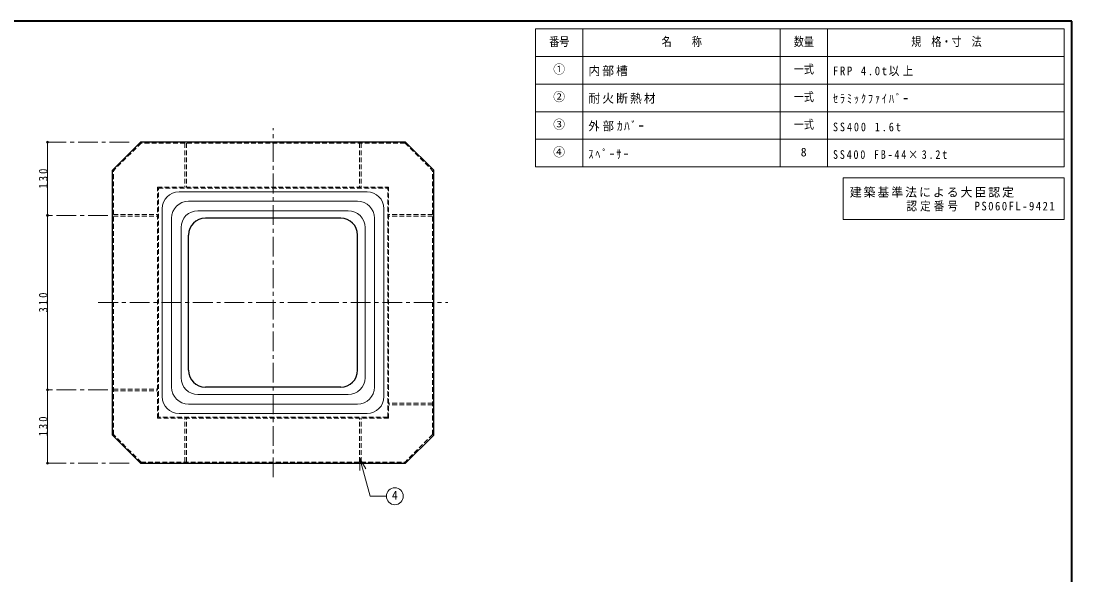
# Model space of a CAD drawing. Units: millimetres at full size, sheet at 1:7. Extents: x -1486 to 1349, y -951 to 1016.
# Drawn here: x -516 to 1349, y 33 to 1016 of the extents above; entities that cross this region are included whole.
import ezdxf
from ezdxf.enums import TextEntityAlignment as Align

# ---------------------------------------------------------------- set-up
doc = ezdxf.new("R2010")
doc.units = ezdxf.units.MM
doc.header["$LTSCALE"] = 7
doc.header["$PDMODE"] = 32
doc.header["$PDSIZE"] = 3.5
doc.linetypes.add('CHAIN1', pattern=[8, 5, -1, 1, -1])
doc.linetypes.add('DASHED1', pattern=[1.8, 1.2, -0.6])
doc.layers.add('0-0', color=4, linetype='Continuous', lineweight=9)
doc.styles.add('ＭＳ ゴシック', font='')
doc.styles.get('ＭＳ ゴシック').set_extended_font_data('MS Gothic')

msp = doc.modelspace()

# ---------------------------------------------------------------- linework, layer by layer
at = {"layer": '0-0', "color": 1, "lineweight": 40}
for p, q in [((1349.039, 1016.339), (-1485.961, 1016.339)), ((1349.039, -950.661), (1349.039, 1016.339))]:
    msp.add_line(p, q, dxfattribs=at)
at = {"layer": '0-0', "color": 3, "lineweight": 18}
for p, q in [((1335.039, 1002.339), (397.039, 1002.339)), ((397.039, 757.339), (397.039, 1002.339)), ((481.039, 757.339), (481.039, 1002.339)), ((831.039, 757.339), (831.039, 1002.339)), ((915.039, 757.339), (915.039, 1002.339)), ((1335.039, 757.339), (1335.039, 1002.339)), ((1335.039, 953.339), (397.039, 953.339)), ((1335.039, 904.339), (397.039, 904.339)), ((1335.039, 855.339), (397.039, 855.339)), ((1335.039, 806.339), (397.039, 806.339)), ((1335.039, 757.339), (397.039, 757.339)), ((943.039, 737.739), (943.039, 664.239)), ((1335.039, 737.739), (943.039, 737.739)), ((1335.039, 737.739), (1335.039, 664.239)), ((81.539, 696.339), (-218.461, 696.339)), ((-248.461, 366.339), (-248.461, 666.339)), ((111.539, 366.339), (111.539, 666.339)), ((1335.039, 664.239), (943.039, 664.239)), ((81.539, 336.339), (-218.461, 336.339))]:
    msp.add_line(p, q, dxfattribs=at)
at = {"layer": '0-0', "linetype": 'CHAIN1'}
for p, q in [((-68.461, 206.339), (-68.461, 826.339)), ((-323.461, 801.339), (-468.461, 801.339)), ((-361.461, 671.339), (-468.461, 671.339)), ((-378.461, 516.339), (241.539, 516.339)), ((-361.461, 361.339), (-468.461, 361.339)), ((-323.461, 231.339), (-468.461, 231.339))]:
    msp.add_line(p, q, dxfattribs=at)
at = {"layer": '0-0'}
for p, q in [((-468.461, 801.339), (-468.461, 671.339)), ((98.328, 713.128), (-235.249, 713.128)), ((-468.461, 671.339), (-468.461, 361.339)), ((-265.249, 349.551), (-265.249, 683.128)), ((64.751, 679.551), (-201.672, 679.551)), ((128.328, 349.551), (128.328, 683.128)), ((-231.672, 383.128), (-231.672, 649.551)), ((94.751, 383.128), (94.751, 649.551)), ((-468.461, 361.339), (-468.461, 231.339)), ((64.751, 353.128), (-201.672, 353.128)), ((98.328, 319.551), (-235.249, 319.551))]:
    msp.add_line(p, q, dxfattribs=at)
at = {"layer": '0-0', "linetype": 'DASHED1'}
for p, q in [((-302.632, 799.339), (-351.461, 750.511)), ((165.711, 799.339), (-302.632, 799.339)), ((-225.061, 799.339), (-225.061, 721.339)), ((-221.861, 799.339), (-221.861, 721.339)), ((84.939, 799.339), (84.939, 721.339)), ((88.139, 799.339), (88.139, 721.339)), ((165.711, 799.339), (214.539, 750.511)), ((-351.461, 282.168), (-351.461, 750.511)), ((214.539, 282.168), (214.539, 750.511)), ((-273.461, 721.339), (136.539, 721.339)), ((-271.861, 719.739), (134.939, 719.739)), ((-271.861, 312.939), (-271.861, 719.739)), ((134.939, 312.939), (134.939, 719.739)), ((136.539, 311.339), (136.539, 721.339)), ((-351.461, 672.939), (-273.461, 672.939)), ((214.539, 672.939), (136.539, 672.939)), ((-351.461, 669.739), (-273.461, 669.739)), ((214.539, 669.739), (136.539, 669.739)), ((-351.461, 362.939), (-273.461, 362.939)), ((-351.461, 359.739), (-273.461, 359.739)), ((214.539, 337.939), (136.539, 337.939)), ((214.539, 334.739), (136.539, 334.739)), ((134.939, 312.939), (-271.861, 312.939)), ((-225.061, 233.339), (-225.061, 311.339)), ((-221.861, 233.339), (-221.861, 311.339)), ((84.939, 233.339), (84.939, 311.339)), ((88.139, 233.339), (88.139, 311.339)), ((-302.632, 233.339), (-351.461, 282.168)), ((214.539, 282.168), (165.711, 233.339)), ((-302.632, 233.339), (165.711, 233.339))]:
    msp.add_line(p, q, dxfattribs=at)
at = {"layer": '0-0', "color": 5, "lineweight": 25}
for p, q in [((166.539, 801.339), (216.539, 751.339)), ((-353.461, 281.339), (-353.461, 751.339)), ((216.539, 281.339), (216.539, 751.339)), ((51.539, 666.339), (-188.461, 666.339)), ((-218.461, 396.339), (-218.461, 636.339)), ((81.539, 396.339), (81.539, 636.339)), ((51.539, 366.339), (-188.461, 366.339)), ((-303.461, 231.339), (-353.461, 281.339)), ((216.539, 281.339), (166.539, 231.339)), ((-303.461, 231.339), (166.539, 231.339))]:
    msp.add_line(p, q, dxfattribs=at)
at = {"layer": '0-0', "color": 7, "lineweight": 18}
for q in [(96.16, 221.364), (85.66, 218.551)]:
    msp.add_line((85.66, 239.551), q, dxfattribs=at)
at = {"layer": '0-0', "color": 5, "lineweight": 25}
msp.add_lwpolyline([(166.539, 801.339), (-303.461, 801.339), (-353.461, 751.339)], dxfattribs=at)
at = {"layer": '0-0', "linetype": 'DASHED1'}
msp.add_lwpolyline([(136.539, 311.339), (-273.461, 311.339), (-273.461, 721.339)], dxfattribs=at)
at = {"layer": '0-0', "color": 7, "lineweight": 18}
msp.add_lwpolyline([(85.66, 239.551), (103.588, 172.643), (132.605, 172.643)], dxfattribs=at)
msp.add_circle((147.605, 172.643), 15, dxfattribs=at)
at = {"layer": '0-0'}
for centre, start, end in [((-235.249, 683.128), 90, 180), ((98.328, 683.128), 0, 90), ((-201.672, 649.551), 90, 180), ((64.751, 649.551), 0, 90), ((-201.672, 383.128), 180, 270), ((64.751, 383.128), 270, 0), ((-235.249, 349.551), 180, 270), ((98.328, 349.551), 270, 0)]:
    msp.add_arc(centre, 30, start, end, dxfattribs=at)
at = {"layer": '0-0', "color": 3, "lineweight": 18}
for centre, start, end in [((-218.461, 666.339), 90, 180), ((81.539, 666.339), 0, 90), ((-218.461, 366.339), 180, 270), ((81.539, 366.339), 270, 0)]:
    msp.add_arc(centre, 30, start, end, dxfattribs=at)
at = {"layer": '0-0', "color": 5, "lineweight": 25}
for centre, start, end in [((-188.461, 636.339), 90, 180), ((51.539, 636.339), 0, 90), ((-188.461, 396.339), 180, 270), ((51.539, 396.339), 270, 0)]:
    msp.add_arc(centre, 30, start, end, dxfattribs=at)
at = {"layer": '0-0'}
for p in [(-468.461, 801.339), (-468.461, 671.339), (-468.461, 361.339), (-468.461, 231.339)]:
    msp.add_point(p, dxfattribs=at)

# ---------------------------------------------------------------- texts
at = {"layer": '0-0', "color": 7, "style": 'ＭＳ ゴシック', "width": 0.85}
for s, p in [('番号', (421.539, 967.339)), ('名\u3000\u3000称', (621.039, 967.339)), ('数量', (855.539, 967.339)), ('規\u3000格・寸\u3000法', (1063.789, 967.339)), ('一式', (855.539, 918.339)), ('一式', (855.539, 869.339)), ('一式', (855.539, 820.339))]:
    msp.add_text(s, height=15.4, dxfattribs=at).set_placement(p, align=Align.BOTTOM_LEFT)
at = {"layer": '0-0', "color": 7, "style": 'ＭＳ ゴシック'}
for s, p in [('①', (428.539, 918.339)), ('②', (428.539, 869.339)), ('③', (428.539, 820.339)), ('④', (428.539, 771.339)), ('8', (867.789, 771.339)), ('4', (142.355, 162.143))]:
    msp.add_text(s, height=15.4, dxfattribs=at).set_placement(p, align=Align.BOTTOM_LEFT)
at = {"layer": '0-0', "color": 7, "char_height": 15.4, "attachment_point": 7, "style": 'ＭＳ ゴシック'}
for s, insert in [('\\T1.17;内部槽', (491.039, 918.339)), ('\\T1.31;\\W0.9;FRP\\~4.0t以上', (925.039, 918.339)), ('\\T1.17;耐火断熱材', (491.039, 869.339)), ('\\T1.39;\\W0.85;ｾﾗﾐｯｸﾌｧｲﾊﾞｰ', (925.039, 869.339)), ('\\T1.27;\\W0.95;外部ｶﾊﾞｰ', (491.039, 820.339)), ('\\T1.39;\\W0.85;SS400\\~1.6t', (925.039, 820.339)), ('\\T1.39;\\W0.85;ｽﾍﾟｰｻｰ', (491.039, 771.339)), ('\\T1.36;\\W0.85;SS400\\~FB-44×3.2t', (925.039, 771.339)), ('\\T1.17;建築基準法による大臣認定', (954.834, 702.739)), ('\\T1.28;\\W0.9;認定番号\u3000PS060FL-9421', (1055.267, 678.239))]:
    msp.add_mtext(s, dxfattribs=dict(at, insert=insert))
at = {"layer": '0-0', "color": 7, "char_height": 15.4, "attachment_point": 7, "rotation": 90, "style": 'ＭＳ ゴシック'}
for s, insert in [('\\T1.38;\\W0.9;130', (-468.461, 718.839)), ('\\T1.38;\\W0.9;310', (-468.461, 498.839)), ('\\T1.38;\\W0.9;130', (-468.461, 278.839))]:
    msp.add_mtext(s, dxfattribs=dict(at, insert=insert))

doc.saveas('drawing.dxf')
